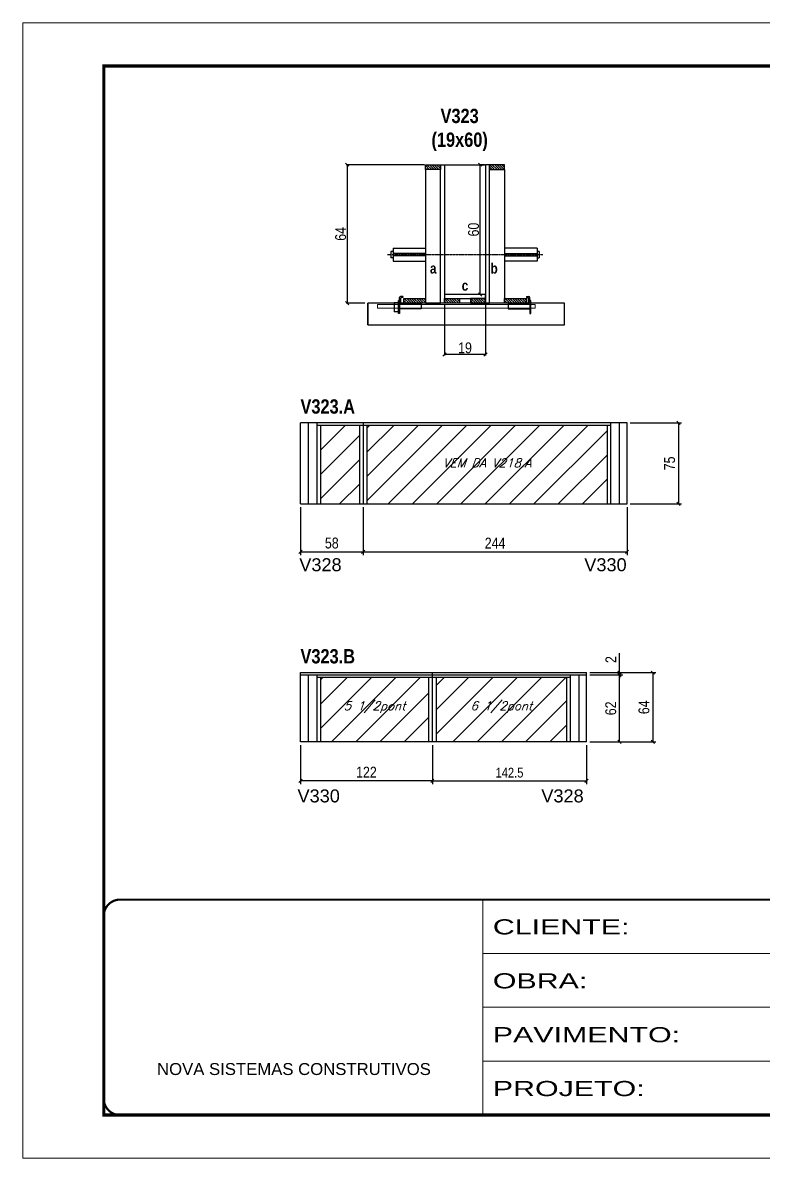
# Model space of a CAD drawing. Extents: x 13154 to 22413, y 1253 to 30260.
# Drawn here: x 13154 to 13839, y 24225 to 25275 of the extents above; entities that cross this region are included whole.
import ezdxf

# ---------------------------------------------------------------- set-up
doc = ezdxf.new("R2010")
doc.units = 0
for name, pattern in [('CONTINUO', [0]), ('DASHED', [0.75, 0.5, -0.25]), ('HIDDEN', [0.375, 0.25, -0.125])]:
    doc.linetypes.add(name, pattern=pattern)
for name, color, linetype in [('5', 5, 'Continuous'), ('barrote', 251, 'Continuous'), ('COTA', 241, 'Continuous'), ('detalhes', 4, 'Continuous'), ('NOMENCLATURA', 7, 'Continuous'), ('Painéis', 200, 'Continuous'), ('presilha', 1, 'Continuous'), ('SARR_2.2x10', 60, 'Continuous'), ('SARR_2.2x7', 40, 'Continuous'), ('SARR_3.5x7', 81, 'Continuous'), ('TENSOR', 3, 'Continuous'), ('texto', 7, 'Continuous')]:
    doc.layers.add(name, color=color, linetype=linetype)
for name, color, linetype, lineweight in [('CONCRETO', 251, 'Continuous', 25), ('Folhas', 255, 'Continuous', 9), ('Hachura', 251, 'Continuous', 9), ('SARRAFO DE PRESSAO', 251, 'DASHED', 9), ('SCO-___-LAJ', 2, 'Continuous', 0)]:
    doc.layers.add(name, color=color, linetype=linetype, lineweight=lineweight)
doc.styles.add('ARIAL', font='arial.ttf')
doc.styles.add('COTA TECNICA', font='techl___.ttf', dxfattribs={"height": 10})
doc.styles.add('COTA TECNICA 2X', font='techl___.ttf', dxfattribs={"height": 10})
doc.styles.add('COTA TECNICA-50', font='techl___.ttf', dxfattribs={"height": 9})
doc.styles.add('Romans', font='romans.shx')
doc.styles.get("Standard").update_dxf_attribs({"font": 'arial.ttf'})
doc.styles.add('TECNICA', font='techb___.ttf', dxfattribs={"height": 10})
doc.styles.add('Tecnologia', font='')
doc.styles.get('Tecnologia').set_extended_font_data('Forgotten Futurist')
doc.dimstyles.new('COTA PAINEL-50', dxfattribs={"dimtxt": 9, "dimasz": 3, "dimexe": 3, "dimexo": 3, "dimgap": 3, "dimtad": 1, "dimdec": 1, "dimzin": 12, "dimdsep": 46, "dimtxsty": 'COTA TECNICA-50', "dimblk1": 'OBLIQUE', "dimblk2": 'OBLIQUE', "dimsah": 1, "dimcen": 0.9, "dimclrd": 4, "dimclre": 4, "dimclrt": 240, "dimadec": 1, "dimazin": 3, "dimtfac": 1, "dimtdec": 1, "dimtmove": 0, "dimatfit": 3, "dimfxl": 1, "dimtolj": 1, "dimtzin": 12, "dimarcsym": 0})
doc.dimstyles.new('PAINEL', dxfattribs={"dimtxt": 10, "dimasz": 3, "dimexe": 3, "dimexo": 3, "dimgap": 3, "dimtad": 1, "dimdec": 1, "dimzin": 12, "dimdsep": 46, "dimtxsty": 'COTA TECNICA', "dimblk1": 'OBLIQUE', "dimblk2": 'OBLIQUE', "dimsah": 1, "dimcen": 0.9, "dimclrd": 4, "dimclre": 4, "dimclrt": 240, "dimadec": 1, "dimazin": 3, "dimtfac": 1, "dimtdec": 1, "dimtmove": 0, "dimatfit": 3, "dimfxl": 1, "dimtolj": 1, "dimtzin": 12, "dimarcsym": 0})
doc.dimstyles.new('SECAO', dxfattribs={"dimscale": 0.333333, "dimtxt": 5, "dimasz": 9, "dimexe": 3, "dimexo": 3, "dimgap": 3, "dimtad": 1, "dimdec": 1, "dimlfac": 0.5, "dimzin": 12, "dimdsep": 46, "dimtxsty": 'COTA TECNICA 2X', "dimblk1": 'OBLIQUE', "dimblk2": 'OBLIQUE', "dimsah": 1, "dimcen": 0.9, "dimclrd": 4, "dimclre": 4, "dimclrt": 240, "dimadec": 1, "dimazin": 3, "dimtfac": 1, "dimtdec": 1, "dimtmove": 0, "dimatfit": 3, "dimfxl": 1, "dimtolj": 1, "dimtzin": 12, "dimarcsym": 0})
pattern_1 = [(135, (46779.9691, -98496.5574), (-1.122532015, -1.122532015), [])]

# ---------------------------------------------------------------- blocks, each defined once
blk = doc.blocks.new('9999999999')
at = {"color": 30, "linetype": 'CONTINUO'}
for p, q in [((98564.6, 34230.2), (98564.6, 34429.4)), ((98564.6, 34379.6), (99584, 34379.6)), ((98564.6, 34329.8), (99488, 34329.8)), ((98564.6, 34280), (99488, 34280))]:
    blk.add_line(p, q, dxfattribs=at)
at = {"color": 30, "linetype": 'CONTINUO', "const_width": 2}
blk.add_lwpolyline([(99584, 34230.2), (99584, 34414.4, 0.414214), (99569, 34429.4), (98229, 34429.4, 0.414214), (98214, 34414.4), (98214, 34245.2, 0.414214), (98229, 34230.2), (99584, 34230.2)], format="xyb", dxfattribs=at)
at = {"layer": 'Folhas'}
blk.add_lwpolyline([(98139, 34190.2), (99624, 34190.2), (99624, 35240.2), (98139, 35240.2)], close=True, dxfattribs=at)
at = {"layer": 'Folhas', "color": 30, "const_width": 3}
blk.add_lwpolyline([(98214, 34230.2), (99584, 34230.2), (99584, 35200.2), (98214, 35200.2)], close=True, dxfattribs=at)
at = {"color": 7, "linetype": 'Continuous', "ltscale": 5, "style": 'ARIAL'}
blk.add_text('NOVA SISTEMAS CONSTRUTIVOS', height=11.059, dxfattribs=at).set_placement((98263.2, 34267.2))
at = {"layer": 'Folhas', "color": 7, "style": 'Tecnologia', "width": 1.5}
for s, p in [('CLIENTE:', (98573.7, 34397.2)), ('OBRA:', (98573.7, 34347.3)), ('PAVIMENTO:', (98573.7, 34297.5)), ('PROJETO:', (98573.7, 34247.7))]:
    blk.add_text(s, height=14, dxfattribs=at).set_placement(p)
blk = doc.blocks.new('_Oblique')
at = {"color": 0, "linetype": 'ByBlock', "lineweight": -2}
blk.add_line((-0.5, -0.5), (0.5, 0.5), dxfattribs=at)
blk = doc.blocks.new('*D145')
at = {"layer": 'COTA', "color": 4, "lineweight": -2, "transparency": 16777216}
for p, q in [((13544.4, 25014.6), (13544.4, 24967.1)), ((13582.4, 25014.6), (13582.4, 24967.1)), ((13582.4, 24968.1), (13544.4, 24968.1))]:
    blk.add_line(p, q, dxfattribs=at)
at = {"layer": 'Defpoints', "color": 0, "transparency": 16777216}
for p in [(13544.4, 25015.6), (13582.4, 25015.6), (13544.4, 24968.1)]:
    blk.add_point(p, dxfattribs=at)
at = {"layer": 'COTA', "color": 4, "lineweight": -2, "transparency": 16777216, "xscale": 3, "yscale": 3, "zscale": 3, "rotation": 180}
blk.add_blockref('_Oblique', (13544.4, 24968.1), dxfattribs=at)
at = {"layer": 'COTA', "color": 4, "lineweight": -2, "transparency": 16777216, "xscale": 3, "yscale": 3, "zscale": 3}
blk.add_blockref('_Oblique', (13582.4, 24968.1), dxfattribs=at)
at = {"layer": 'COTA', "color": 240, "transparency": 16777216, "insert": (13563.4, 24974.2), "char_height": 10, "attachment_point": 5, "style": 'COTA TECNICA 2X'}
blk.add_mtext('\\A1;19', dxfattribs=at)
blk = doc.blocks.new('PRESILHA METÁLICA 1')
at = {"layer": 'presilha'}
for p, q in [((7.5, 10.6), (7.5, 19.9)), ((12, 21), (8.6, 21)), ((9, 11.6), (9, 18.9)), ((12, 19.5), (9.6, 19.5)), ((12, 21), (12, 19.5)), ((0, 13), (6, 13)), ((0, 13), (0, 0)), ((6, 0), (0, 0)), ((6, 15.5), (7.5, 15.5)), ((6, -2.5), (6, 15.5)), ((6, 13), (6, 0)), ((7.5, 15.5), (7.5, -2.5)), ((37.5, 4.1), (7.5, 4.1)), ((37.5, 11), (9.6, 11)), ((37.5, 11), (37.5, 4.1)), ((7.5, -2.5), (6, -2.5))]:
    blk.add_line(p, q, dxfattribs=at)
for centre, radius, start, end in [((8.6, 19.9), 1.14, 90, 180), ((9.6, 18.9), 0.57, 90, 180), ((9.6, 11.6), 0.57, 180, 270)]:
    blk.add_arc(centre, radius, start, end, dxfattribs=at)
blk = doc.blocks.new('PRESILHA METÁLICA 2')
at = {"layer": 'presilha'}
for p, q in [((-5.2, 23.5), (-5.2, 22)), ((-5.2, 23.5), (-1.9, 23.5)), ((-5.2, 22), (-2.8, 22)), ((-2.2, 14.1), (-2.2, 21.4)), ((0.8, 18), (-0.8, 18)), ((-0.8, 18), (-0.8, 0)), ((-0.8, 14.6), (-0.8, 22.4)), ((0.8, 0), (0.8, 18)), ((-30.8, 13.5), (-30.8, 6.6)), ((-30.8, 13.5), (-2.8, 13.5)), ((-30.8, 6.6), (-0.8, 6.6)), ((-0.8, 0), (0.8, 0))]:
    blk.add_line(p, q, dxfattribs=at)
for centre, radius, start, end in [((-2.8, 21.4), 0.57, 0, 90), ((-1.9, 22.4), 1.14, 0, 90), ((-2.8, 14.1), 0.57, 270, 0)]:
    blk.add_arc(centre, radius, start, end, dxfattribs=at)
blk = doc.blocks.new('*D146')
at = {"layer": 'COTA', "color": 4, "lineweight": -2, "transparency": 16777216}
for p, q in [((13525.8, 25143.6), (13453.5, 25143.6)), ((13454.5, 25143.6), (13454.5, 25015.6)), ((13470.6, 25015.6), (13453.5, 25015.6))]:
    blk.add_line(p, q, dxfattribs=at)
at = {"layer": 'Defpoints', "color": 0, "transparency": 16777216}
for p in [(13526.8, 25143.6), (13454.5, 25015.6), (13471.6, 25015.6)]:
    blk.add_point(p, dxfattribs=at)
at = {"layer": 'COTA', "color": 4, "lineweight": -2, "transparency": 16777216, "xscale": 3, "yscale": 3, "zscale": 3}
for p, rotation in [((13454.5, 25143.6), 90), ((13454.5, 25015.6), 270)]:
    blk.add_blockref('_Oblique', p, dxfattribs=dict(at, rotation=rotation))
at = {"layer": 'COTA', "color": 240, "transparency": 16777216, "insert": (13448.4, 25079.6), "char_height": 10, "attachment_point": 5, "rotation": 90, "style": 'COTA TECNICA 2X'}
blk.add_mtext('\\A1;64', dxfattribs=at)
blk = doc.blocks.new('*D1017')
at = {"layer": 'COTA', "color": 4, "lineweight": -2, "transparency": 16777216}
for p, q in [((13581.4, 25143.6), (13576.4, 25143.6)), ((13577.4, 25023.6), (13577.4, 25143.6)), ((13581.4, 25023.6), (13576.4, 25023.6))]:
    blk.add_line(p, q, dxfattribs=at)
at = {"layer": 'Defpoints', "color": 0, "transparency": 16777216}
for p in [(13577.4, 25143.6), (13582.4, 25143.6), (13582.4, 25023.6)]:
    blk.add_point(p, dxfattribs=at)
at = {"layer": 'COTA', "color": 4, "lineweight": -2, "transparency": 16777216, "xscale": 3, "yscale": 3, "zscale": 3}
for p, rotation in [((13577.4, 25143.6), 90), ((13577.4, 25023.6), 270)]:
    blk.add_blockref('_Oblique', p, dxfattribs=dict(at, rotation=rotation))
at = {"layer": 'COTA', "color": 240, "transparency": 16777216, "insert": (13571.3, 25083.6), "char_height": 10, "attachment_point": 5, "rotation": 90, "style": 'COTA TECNICA 2X'}
blk.add_mtext('\\A1;60', dxfattribs=at)
blk = doc.blocks.new('*D1018')
at = {"layer": 'COTA', "color": 4, "linetype": 'ByBlock', "lineweight": -2, "transparency": 16777216}
for p, q in [((13716.2, 24904.9), (13763.7, 24904.9)), ((13760.7, 24904.9), (13760.7, 24829.9)), ((13716.2, 24829.9), (13763.7, 24829.9))]:
    blk.add_line(p, q, dxfattribs=at)
at = {"layer": 'Defpoints', "color": 0, "linetype": 'ByBlock', "transparency": 16777216}
for p in [(13713.2, 24904.9), (13713.2, 24829.9), (13760.7, 24829.9)]:
    blk.add_point(p, dxfattribs=at)
at = {"layer": 'COTA', "color": 4, "linetype": 'ByBlock', "lineweight": -2, "transparency": 16777216, "xscale": 3, "yscale": 3, "zscale": 3}
for p, rotation in [((13760.7, 24904.9), 90), ((13760.7, 24829.9), 270)]:
    blk.add_blockref('_Oblique', p, dxfattribs=dict(at, rotation=rotation))
at = {"layer": 'COTA', "color": 240, "linetype": 'ByBlock', "transparency": 16777216, "insert": (13752.6, 24867.4), "char_height": 10, "attachment_point": 5, "rotation": 90, "style": 'COTA TECNICA'}
blk.add_mtext('\\A1;75', dxfattribs=at)
blk = doc.blocks.new('*D1019')
at = {"layer": 'COTA', "color": 4, "linetype": 'ByBlock', "lineweight": -2, "transparency": 16777216}
for p, q in [((13411.2, 24826.9), (13411.2, 24782.6)), ((13469.2, 24826.9), (13469.2, 24782.6)), ((13411.2, 24785.6), (13469.2, 24785.6))]:
    blk.add_line(p, q, dxfattribs=at)
at = {"layer": 'Defpoints', "color": 0, "linetype": 'ByBlock', "transparency": 16777216}
for p in [(13411.2, 24829.9), (13469.2, 24829.9), (13469.2, 24785.6)]:
    blk.add_point(p, dxfattribs=at)
at = {"layer": 'COTA', "color": 4, "linetype": 'ByBlock', "lineweight": -2, "transparency": 16777216, "xscale": 3, "yscale": 3, "zscale": 3, "rotation": 180}
blk.add_blockref('_Oblique', (13411.2, 24785.6), dxfattribs=at)
at = {"layer": 'COTA', "color": 4, "linetype": 'ByBlock', "lineweight": -2, "transparency": 16777216, "xscale": 3, "yscale": 3, "zscale": 3}
blk.add_blockref('_Oblique', (13469.2, 24785.6), dxfattribs=at)
at = {"layer": 'COTA', "color": 240, "linetype": 'ByBlock', "transparency": 16777216, "insert": (13440.2, 24793.7), "char_height": 10, "attachment_point": 5, "style": 'COTA TECNICA'}
blk.add_mtext('\\A1;58', dxfattribs=at)
blk = doc.blocks.new('*D1020')
at = {"layer": 'COTA', "color": 4, "linetype": 'ByBlock', "lineweight": -2, "transparency": 16777216}
for p, q in [((13469.2, 24826.9), (13469.2, 24782.6)), ((13713.2, 24826.9), (13713.2, 24782.6)), ((13469.2, 24785.6), (13713.2, 24785.6))]:
    blk.add_line(p, q, dxfattribs=at)
at = {"layer": 'Defpoints', "color": 0, "linetype": 'ByBlock', "transparency": 16777216}
for p in [(13469.2, 24829.9), (13713.2, 24829.9), (13713.2, 24785.6)]:
    blk.add_point(p, dxfattribs=at)
at = {"layer": 'COTA', "color": 4, "linetype": 'ByBlock', "lineweight": -2, "transparency": 16777216, "xscale": 3, "yscale": 3, "zscale": 3, "rotation": 180}
blk.add_blockref('_Oblique', (13469.2, 24785.6), dxfattribs=at)
at = {"layer": 'COTA', "color": 4, "linetype": 'ByBlock', "lineweight": -2, "transparency": 16777216, "xscale": 3, "yscale": 3, "zscale": 3}
blk.add_blockref('_Oblique', (13713.2, 24785.6), dxfattribs=at)
at = {"layer": 'COTA', "color": 240, "linetype": 'ByBlock', "transparency": 16777216, "insert": (13591.2, 24793.7), "char_height": 10, "attachment_point": 5, "style": 'COTA TECNICA'}
blk.add_mtext('\\A1;244', dxfattribs=at)
blk = doc.blocks.new('*D147')
at = {"layer": 'COTA', "color": 4, "linetype": 'ByBlock', "lineweight": -2, "transparency": 16777216}
for p, q in [((13533.2, 24606.9), (13533.2, 24570.8)), ((13675.7, 24606.9), (13675.7, 24570.8)), ((13533.2, 24573.8), (13675.7, 24573.8))]:
    blk.add_line(p, q, dxfattribs=at)
at = {"layer": 'Defpoints', "color": 0, "linetype": 'ByBlock', "transparency": 16777216}
for p in [(13533.2, 24609.9), (13675.7, 24609.9), (13675.7, 24573.8)]:
    blk.add_point(p, dxfattribs=at)
at = {"layer": 'COTA', "color": 4, "linetype": 'ByBlock', "lineweight": -2, "transparency": 16777216, "xscale": 3, "yscale": 3, "zscale": 3, "rotation": 180}
blk.add_blockref('_Oblique', (13533.2, 24573.8), dxfattribs=at)
at = {"layer": 'COTA', "color": 4, "linetype": 'ByBlock', "lineweight": -2, "transparency": 16777216, "xscale": 3, "yscale": 3, "zscale": 3}
blk.add_blockref('_Oblique', (13675.7, 24573.8), dxfattribs=at)
at = {"layer": 'COTA', "color": 240, "linetype": 'ByBlock', "transparency": 16777216, "insert": (13604.5, 24581.4), "char_height": 9, "attachment_point": 5, "style": 'COTA TECNICA-50'}
blk.add_mtext('\\A1;142.5', dxfattribs=at)
blk = doc.blocks.new('*D1021')
at = {"layer": 'COTA', "color": 4, "linetype": 'ByBlock', "lineweight": -2, "transparency": 16777216}
for p, q in [((13411.2, 24606.9), (13411.2, 24570.8)), ((13533.2, 24606.9), (13533.2, 24570.8)), ((13533.2, 24573.8), (13411.2, 24573.8))]:
    blk.add_line(p, q, dxfattribs=at)
at = {"layer": 'Defpoints', "color": 0, "linetype": 'ByBlock', "transparency": 16777216}
for p in [(13411.2, 24609.9), (13533.2, 24609.9), (13411.2, 24573.8)]:
    blk.add_point(p, dxfattribs=at)
at = {"layer": 'COTA', "color": 4, "linetype": 'ByBlock', "lineweight": -2, "transparency": 16777216, "xscale": 3, "yscale": 3, "zscale": 3, "rotation": 180}
blk.add_blockref('_Oblique', (13411.2, 24573.8), dxfattribs=at)
at = {"layer": 'COTA', "color": 4, "linetype": 'ByBlock', "lineweight": -2, "transparency": 16777216, "xscale": 3, "yscale": 3, "zscale": 3}
blk.add_blockref('_Oblique', (13533.2, 24573.8), dxfattribs=at)
at = {"layer": 'COTA', "color": 240, "linetype": 'ByBlock', "transparency": 16777216, "insert": (13472.2, 24581.9), "char_height": 10, "attachment_point": 5, "style": 'COTA TECNICA'}
blk.add_mtext('\\A1;122', dxfattribs=at)
blk = doc.blocks.new('*D1022')
at = {"layer": 'COTA', "color": 4, "linetype": 'ByBlock', "lineweight": -2, "transparency": 16777216}
for p, q in [((13678.7, 24673.9), (13740, 24673.9)), ((13737, 24673.9), (13737, 24609.9)), ((13678.7, 24609.9), (13740, 24609.9))]:
    blk.add_line(p, q, dxfattribs=at)
at = {"layer": 'Defpoints', "color": 0, "linetype": 'ByBlock', "transparency": 16777216}
for p in [(13675.7, 24673.9), (13675.7, 24609.9), (13737, 24609.9)]:
    blk.add_point(p, dxfattribs=at)
at = {"layer": 'COTA', "color": 4, "linetype": 'ByBlock', "lineweight": -2, "transparency": 16777216, "xscale": 3, "yscale": 3, "zscale": 3}
for p, rotation in [((13737, 24673.9), 90), ((13737, 24609.9), 270)]:
    blk.add_blockref('_Oblique', p, dxfattribs=dict(at, rotation=rotation))
at = {"layer": 'COTA', "color": 240, "linetype": 'ByBlock', "transparency": 16777216, "insert": (13728.9, 24641.9), "char_height": 10, "attachment_point": 5, "rotation": 90, "style": 'COTA TECNICA'}
blk.add_mtext('\\A1;64', dxfattribs=at)
blk = doc.blocks.new('*D1023')
at = {"layer": 'COTA', "color": 4, "linetype": 'ByBlock', "lineweight": -2, "transparency": 16777216}
for p, q in [((13678.7, 24671.9), (13709.3, 24671.9)), ((13706.3, 24609.9), (13706.3, 24671.9)), ((13678.7, 24609.9), (13709.3, 24609.9))]:
    blk.add_line(p, q, dxfattribs=at)
at = {"layer": 'Defpoints', "color": 0, "linetype": 'ByBlock', "transparency": 16777216}
for p in [(13675.7, 24671.9), (13706.3, 24671.9), (13675.7, 24609.9)]:
    blk.add_point(p, dxfattribs=at)
at = {"layer": 'COTA', "color": 4, "linetype": 'ByBlock', "lineweight": -2, "transparency": 16777216, "xscale": 3, "yscale": 3, "zscale": 3}
for p, rotation in [((13706.3, 24671.9), 90), ((13706.3, 24609.9), 270)]:
    blk.add_blockref('_Oblique', p, dxfattribs=dict(at, rotation=rotation))
at = {"layer": 'COTA', "color": 240, "linetype": 'ByBlock', "transparency": 16777216, "insert": (13698.2, 24640.9), "char_height": 10, "attachment_point": 5, "rotation": 90, "style": 'COTA TECNICA'}
blk.add_mtext('\\A1;62', dxfattribs=at)
blk = doc.blocks.new('*D148')
at = {"layer": 'COTA', "color": 4, "linetype": 'ByBlock', "lineweight": -2, "transparency": 16777216}
for p, q in [((13706.3, 24673.9), (13706.3, 24692)), ((13678.7, 24673.9), (13709.3, 24673.9)), ((13678.7, 24671.9), (13709.3, 24671.9)), ((13706.3, 24671.9), (13706.3, 24673.9)), ((13706.3, 24671.9), (13706.3, 24668.9))]:
    blk.add_line(p, q, dxfattribs=at)
at = {"layer": 'Defpoints', "color": 0, "linetype": 'ByBlock', "transparency": 16777216}
for p in [(13675.7, 24673.9), (13675.7, 24671.9), (13706.3, 24673.9)]:
    blk.add_point(p, dxfattribs=at)
at = {"layer": 'COTA', "color": 4, "linetype": 'ByBlock', "lineweight": -2, "transparency": 16777216, "xscale": 3, "yscale": 3, "zscale": 3}
for p, rotation in [((13706.3, 24673.9), 270), ((13706.3, 24671.9), 90)]:
    blk.add_blockref('_Oblique', p, dxfattribs=dict(at, rotation=rotation))
at = {"layer": 'COTA', "color": 240, "linetype": 'ByBlock', "transparency": 16777216, "insert": (13698.3, 24686), "char_height": 10, "attachment_point": 5, "rotation": 90, "style": 'COTA TECNICA'}
blk.add_mtext('\\A1;2', dxfattribs=at)

msp = doc.modelspace()

# ---------------------------------------------------------------- hatches: boundary and pattern name
at = {"layer": 'Hachura', "linetype": 'ByBlock'}
h = msp.add_hatch(dxfattribs=at)
h.set_pattern_fill('ANSI31', color=256, scale=5)
h.paths.add_polyline_path([(13429.74, 24829.9), (13465.74, 24829.9), (13465.74, 24902.7), (13429.74, 24902.7)])
h.paths.add_polyline_path([(13472.74, 24829.9), (13694.74, 24829.9), (13694.74, 24902.7), (13472.74, 24902.7)])
h = msp.add_hatch(dxfattribs=at)
h.set_pattern_fill('ANSI31', color=256, scale=5)
h.set_pattern_definition([(45, (-119050.12, -3035.522), (-11.2253202, 11.2253202), [])])
h.paths.add_polyline_path([(13529.74, 24609.94), (13529.74, 24669.74), (13429.74, 24669.74), (13429.74, 24609.94)])
h.paths.add_polyline_path([(13657.24, 24609.94), (13657.24, 24669.74), (13536.74, 24669.74), (13536.74, 24609.94)])
at = {"layer": 'SARR_2.2x10'}
h = msp.add_hatch(dxfattribs=at)
h.set_pattern_fill('ANSI31', color=256, scale=0.5, angle=90)
h.set_pattern_definition([(135, (46700.3691, -98496.5574), (-1.122532015, -1.122532015), [])])
h.paths.add_polyline_path([(13506.83, 25020.01), (13506.83, 25015.61), (13526.83, 25015.61), (13526.83, 25020.01)])
h = msp.add_hatch(dxfattribs=at)
h.set_pattern_fill('ANSI31', color=256, scale=0.5, angle=90)
h.set_pattern_definition([(135, (46793.5691, -98496.5574), (-1.122532015, -1.122532015), [])])
h.paths.add_polyline_path([(13600.03, 25020.01), (13600.03, 25015.61), (13620.03, 25015.61), (13620.03, 25020.01)])
at = {"layer": 'SARR_2.2x7'}
h = msp.add_hatch(dxfattribs=at)
h.set_pattern_fill('ANSI31', color=256, scale=0.5, angle=90)
h.set_pattern_definition([(135, (46694.3691, -98372.9574), (-1.122532015, -1.122532015), [])])
h.paths.add_polyline_path([(13540.83, 25143.61), (13540.83, 25139.21), (13526.83, 25139.21), (13526.83, 25143.61)])
h = msp.add_hatch(dxfattribs=at)
h.set_pattern_fill('ANSI31', color=256, scale=0.5, angle=90)
h.set_pattern_definition([(135, (46714.3691, -98372.9574), (-1.122532015, -1.122532015), [])])
h.paths.add_polyline_path([(13586.03, 25143.61), (13586.03, 25139.21), (13600.03, 25139.21), (13600.03, 25143.61)])
h = msp.add_hatch(dxfattribs=at)
h.set_pattern_fill('ANSI31', color=256, scale=0.5, angle=90)
h.set_pattern_definition(pattern_1)
h.paths.add_polyline_path([(13558.43, 25015.61), (13558.43, 25020.01), (13544.43, 25020.01), (13544.43, 25015.61)])
h = msp.add_hatch(dxfattribs=at)
h.set_pattern_fill('ANSI31', color=256, scale=0.5, angle=90)
h.set_pattern_definition(pattern_1)
h.paths.add_polyline_path([(13568.43, 25020.01), (13568.43, 25015.61), (13582.43, 25015.61), (13582.43, 25020.01)])

# ---------------------------------------------------------------- linework, layer by layer
at = {"ltscale": 3}
for p, q in [((13496.83, 25066.46), (13496.83, 25054.46)), ((13496.83, 25066.46), (13526.83, 25066.46)), ((13630.03, 25066.46), (13600.03, 25066.46)), ((13630.03, 25066.46), (13630.03, 25054.46)), ((13494.83, 25063.46), (13494.83, 25057.46)), ((13496.83, 25063.46), (13494.83, 25063.46)), ((13496.83, 25057.46), (13494.83, 25057.46)), ((13526.83, 25061.46), (13496.83, 25061.46)), ((13526.83, 25059.46), (13496.83, 25059.46)), ((13496.83, 25054.46), (13526.83, 25054.46)), ((13600.03, 25061.46), (13630.03, 25061.46)), ((13600.03, 25059.46), (13630.03, 25059.46)), ((13630.03, 25054.46), (13600.03, 25054.46)), ((13632.03, 25063.46), (13630.03, 25063.46)), ((13630.03, 25057.46), (13632.03, 25057.46)), ((13632.03, 25063.46), (13632.03, 25057.46))]:
    msp.add_line(p, q, dxfattribs=at)
at = {"layer": 'barrote'}
msp.add_lwpolyline([(13473.38, 24995.61), (13655.29, 24995.61), (13655.29, 25015.61), (13473.38, 25015.61)], close=True, dxfattribs=at)
at = {"layer": 'CONCRETO', "linetype": 'Continuous'}
msp.add_line((13544.43, 25143.61), (13582.43, 25143.61), dxfattribs=at)
at = {"layer": 'COTA', "linetype": 'ByBlock'}
msp.add_line((13698.24, 24829.9), (13698.24, 24904.9), dxfattribs=at)
at = {"layer": 'detalhes', "color": 250}
msp.add_line((13473.38, 24995.61), (13473.38, 25015.61), dxfattribs=at)
at = {"layer": 'Painéis', "linetype": 'Continuous'}
for p, q in [((13411.24, 24829.9), (13411.24, 24904.9)), ((13713.24, 24904.9), (13411.24, 24904.9)), ((13469.24, 24904.9), (13469.24, 24829.9)), ((13713.24, 24829.9), (13713.24, 24904.9)), ((13411.24, 24829.9), (13713.24, 24829.9)), ((13411.24, 24609.94), (13411.24, 24673.94)), ((13411.24, 24673.94), (13675.74, 24673.94)), ((13411.24, 24671.94), (13675.74, 24671.94)), ((13533.24, 24609.94), (13533.24, 24673.94)), ((13675.74, 24609.94), (13675.74, 24673.94)), ((13675.74, 24609.94), (13411.24, 24609.94))]:
    msp.add_line(p, q, dxfattribs=at)
for points in [[(13540.83, 25015.61), (13540.83, 25143.61), (13544.43, 25143.61), (13544.43, 25015.61)], [(13586.03, 25015.61), (13586.03, 25143.61), (13582.43, 25143.61), (13582.43, 25015.61)], [(13582.43, 25023.61), (13544.43, 25023.61), (13544.43, 25020.01), (13582.43, 25020.01)]]:
    msp.add_lwpolyline(points, close=True, dxfattribs=at)
at = {"layer": 'SARR_2.2x10'}
for points in [[(13506.83, 25020.01), (13526.83, 25020.01), (13526.83, 25015.61), (13506.83, 25015.61)], [(13600.03, 25020.01), (13620.03, 25020.01), (13620.03, 25015.61), (13600.03, 25015.61)]]:
    msp.add_lwpolyline(points, close=True, dxfattribs=at)
at = {"layer": 'SARR_2.2x7', "linetype": 'Continuous'}
for p, q in [((13418.24, 24904.9), (13418.24, 24829.9)), ((13426.24, 24902.7), (13469.24, 24902.7)), ((13469.24, 24902.7), (13698.24, 24902.7)), ((13706.24, 24829.9), (13706.24, 24904.9)), ((13418.24, 24671.94), (13418.24, 24609.94)), ((13426.24, 24669.74), (13533.24, 24669.74)), ((13533.24, 24669.74), (13660.74, 24669.74)), ((13668.74, 24671.94), (13668.74, 24609.94))]:
    msp.add_line(p, q, dxfattribs=at)
at = {"layer": 'SARR_2.2x7', "elevation": 0}
for points in [[(13526.83, 25143.61), (13540.83, 25143.61), (13540.83, 25139.21), (13526.83, 25139.21)], [(13600.03, 25143.61), (13586.03, 25143.61), (13586.03, 25139.21), (13600.03, 25139.21)]]:
    msp.add_lwpolyline(points, close=True, dxfattribs=at)
at = {"layer": 'SARR_2.2x7'}
for points in [[(13544.43, 25020.01), (13558.43, 25020.01), (13558.43, 25015.61), (13544.43, 25015.61)], [(13582.43, 25020.01), (13568.43, 25020.01), (13568.43, 25015.61), (13582.43, 25015.61)]]:
    msp.add_lwpolyline(points, close=True, dxfattribs=at)
at = {"layer": 'SARR_3.5x7'}
for p, q in [((13426.24, 24904.9), (13426.24, 24829.9)), ((13429.74, 24902.7), (13429.74, 24829.9)), ((13465.74, 24902.7), (13465.74, 24829.9)), ((13472.74, 24902.7), (13472.74, 24829.9)), ((13694.74, 24902.7), (13694.74, 24829.9)), ((13426.24, 24671.94), (13426.24, 24609.94)), ((13429.74, 24669.74), (13429.74, 24609.94)), ((13529.74, 24669.74), (13529.74, 24609.94)), ((13536.74, 24669.74), (13536.74, 24609.94)), ((13657.24, 24669.74), (13657.24, 24609.94)), ((13660.74, 24671.94), (13660.74, 24609.94))]:
    msp.add_line(p, q, dxfattribs=at)
for points in [[(13540.83, 25139.21), (13526.83, 25139.21), (13526.83, 25015.61), (13540.83, 25015.61)], [(13586.03, 25139.21), (13600.03, 25139.21), (13600.03, 25015.61), (13586.03, 25015.61)]]:
    msp.add_lwpolyline(points, close=True, dxfattribs=at)
at = {"layer": 'SCO-___-LAJ', "color": 1}
msp.add_lwpolyline([(13482.38, 25014.28), (13628.14, 25014.28), (13628.14, 25011.08), (13482.38, 25011.08)], close=True, dxfattribs=at)
at = {"layer": 'TENSOR', "linetype": 'HIDDEN', "ltscale": 0.5}
msp.add_line((13491.83, 25060.46), (13635.33, 25060.46), dxfattribs=at)

# ---------------------------------------------------------------- block references
at = {"layer": 'presilha', "xscale": 0.6666666666666666, "yscale": 0.6666666666666666, "zscale": 0.6666666666666666}
for name, p in [('PRESILHA METÁLICA 1', (13497.96, 25007.65)), ('PRESILHA METÁLICA 2', (13623.71, 25005.98))]:
    msp.add_blockref(name, p, dxfattribs=at)
at = {"layer": 'SARRAFO DE PRESSAO', "color": 6, "linetype": 'ByBlock'}
msp.add_blockref('9999999999', (-84984.6, -9965.33), dxfattribs=at)

# ---------------------------------------------------------------- texts
at = {"layer": '5', "linetype": 'Continuous'}
for s, rotation, p in [('V328', 0.00004, (13410.14, 24767.69)), ('V330', 0.00004, (13673.7, 24767.69)), ('V330', 359.99996, (13408.5, 24553.95)), ('V328', 359.99996, (13633.98, 24553.95))]:
    msp.add_text(s, height=12, rotation=rotation, dxfattribs=at).set_placement(p)
at = {"layer": 'detalhes', "style": 'TECNICA'}
for s, p in [('b', (13586.93, 25042.94)), ('a', (13530.96, 25042.95)), ('c', (13560.3, 25027.08))]:
    msp.add_text(s, height=9.6, dxfattribs=at).set_placement(p)
at = {"layer": 'NOMENCLATURA', "style": 'TECNICA'}
for s, p in [('V323.A', (13411.24, 24913.42)), ('V323.B', (13411.24, 24682.46))]:
    msp.add_text(s, height=13.2, dxfattribs=at).set_placement(p)
at = {"layer": 'NOMENCLATURA', "insert": (13558.43, 25195.31), "char_height": 13.2, "attachment_point": 2, "style": 'TECNICA'}
msp.add_mtext_dynamic_manual_height_columns('V323\\P(19x60)', width=300.2766, gutter_width=1, heights=[0], dxfattribs=at)
at = {"layer": 'texto', "color": 2, "char_height": 8, "attachment_point": 5, "style": 'Romans'}
for s, insert in [('{\\Q19;\\C256;VEM DA V218.A}', (13583.74, 24867.86)), ('{\\Q19;\\C256;5 1/2pont}', (13479.74, 24641.94)), ('{\\Q19;\\C256;6 1/2pont}', (13596.99, 24641.94))]:
    msp.add_mtext(s, dxfattribs=dict(at, insert=insert))

# ---------------------------------------------------------------- dimensions: what is measured, and where the dimension line sits
at = {"layer": 'COTA'}
for base, p1, p2, picture, middle in [((13454.51, 25015.61, 0), (13526.83, 25143.61), (13471.62, 25015.61, 0), '*D146', (13448.41, 25079.61, 0)), ((13577.36, 25143.61), (13582.43, 25023.61), (13582.43, 25143.61), '*D1017', (13571.25, 25083.61))]:
    dim = msp.add_linear_dim(base=base, p1=p1, p2=p2, angle=90, dimstyle='SECAO', dxfattribs=at)
    dim.commit()
    dim.dimension.update_dxf_attribs({"geometry": picture, "text_midpoint": middle})
dim = msp.add_linear_dim(base=(13544.43, 24968.14), p1=(13582.43, 25015.61), p2=(13544.43, 25015.61), angle=180, dimstyle='SECAO', dxfattribs=at)
dim.commit()
dim.dimension.update_dxf_attribs({"geometry": '*D145', "text_midpoint": (13563.43, 24968.14), "dimtype": 160})
at = {"layer": 'COTA', "linetype": 'ByBlock'}
for base, p1, p2, angle, picture, middle in [((13760.7, 24829.9), (13713.24, 24904.9), (13713.24, 24829.9), 90, '*D1018', (13752.59, 24867.4)), ((13706.32, 24673.94), (13675.74, 24671.94), (13675.74, 24673.94), 90, '*D148', (13698.32, 24685.99)), ((13736.97, 24609.94), (13675.74, 24673.94), (13675.74, 24609.94), 90, '*D1022', (13728.86, 24641.94)), ((13706.32, 24671.94), (13675.74, 24609.94), (13675.74, 24671.94), 90, '*D1023', (13698.22, 24640.94)), ((13411.24, 24573.85), (13533.24, 24609.94), (13411.24, 24609.94), 180, '*D1021', (13472.24, 24581.91))]:
    dim = msp.add_linear_dim(base=base, p1=p1, p2=p2, angle=angle, dimstyle='PAINEL', dxfattribs=at)
    dim.commit()
    dim.dimension.update_dxf_attribs({"geometry": picture, "text_midpoint": middle})
dim = msp.add_linear_dim(base=(13469.24, 24785.59), p1=(13411.24, 24829.9), p2=(13469.24, 24829.9), dimstyle='PAINEL', dxfattribs=at)
dim.commit()
dim.dimension.update_dxf_attribs({"geometry": '*D1019', "text_midpoint": (13440.24, 24793.72)})
dim = msp.add_linear_dim(base=(13713.24, 24785.59), p1=(13469.24, 24829.9), p2=(13713.24, 24829.9), dimstyle='PAINEL', override={"dimtmove": 1}, dxfattribs=at)
dim.commit()
dim.dimension.update_dxf_attribs({"geometry": '*D1020', "text_midpoint": (13591.24, 24793.66)})
dim = msp.add_linear_dim(base=(13675.74, 24573.85), p1=(13533.24, 24609.94), p2=(13675.74, 24609.94), angle=180, dimstyle='COTA PAINEL-50', override={"dimarcsym": 1}, dxfattribs=at)
dim.commit()
dim.dimension.update_dxf_attribs({"geometry": '*D147', "text_midpoint": (13604.49, 24581.45)})

doc.saveas('drawing.dxf')
